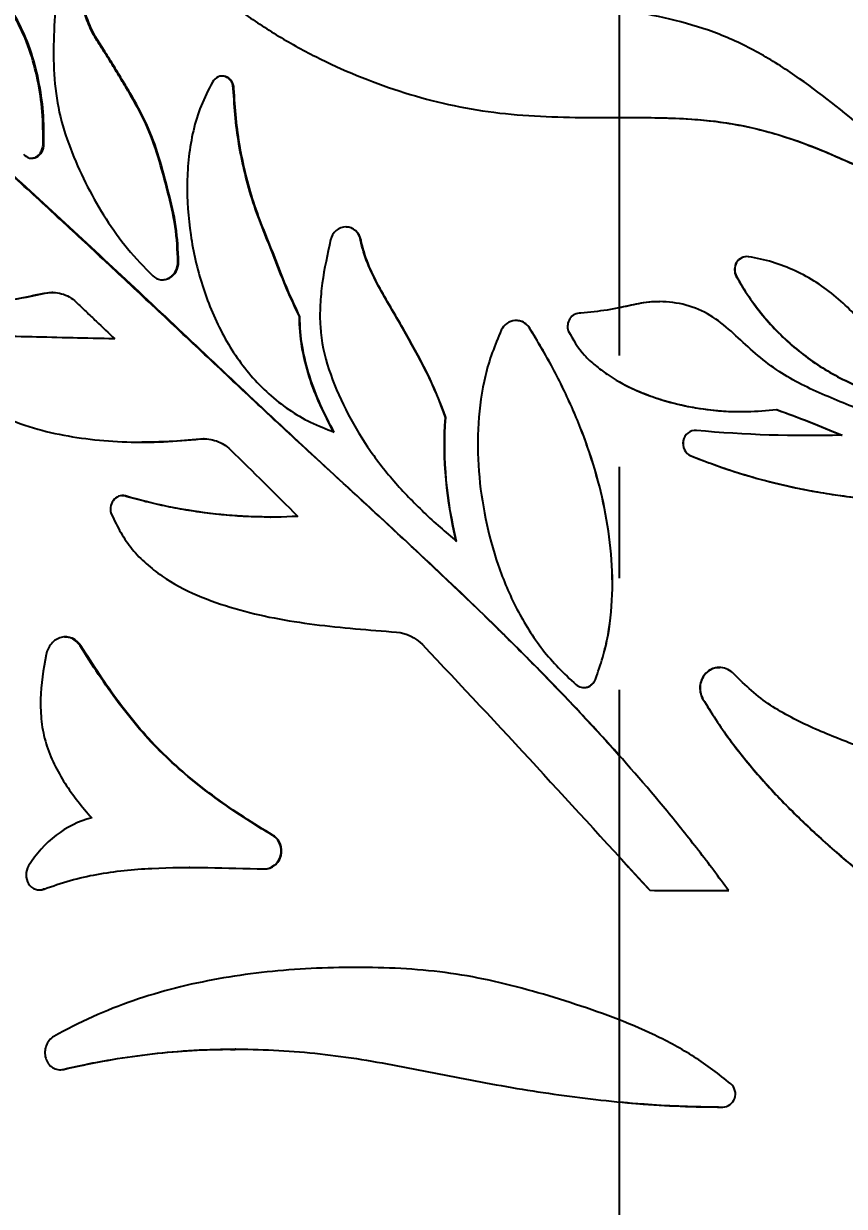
# Model space of a CAD drawing. Header units: millimetres. Extents: x -54 to 586, y 8 to 412.
# Drawn here: x 63.84 to 82.54, y 173.65 to 200.6 of the extents above; entities that cross this region are included whole.
import ezdxf

# ---------------------------------------------------------------- set-up
doc = ezdxf.new("R2010")
doc.units = ezdxf.units.MM
doc.linetypes.add('CENTERX2', pattern=[20.32, 12.7, -2.54, 2.54, -2.54])
doc.layers.add('CENTERLINE', color=4, linetype='CENTERX2')
doc.layers.add('DIMENSIONS', color=2, linetype='Continuous')
doc.layers.add('OUTLINE', color=7, linetype='Continuous', lineweight=25)
doc.styles.add('SLDTEXTSTYLE0', font='TXT', dxfattribs={"width": 0.75})
doc.dimstyles.new('SLDDIMSTYLE7', dxfattribs={"dimtxt": 3.5, "dimasz": 2, "dimexe": 0, "dimexo": 0.0625, "dimgap": 0.875, "dimtad": 1, "dimrnd": 1e-09, "dimzin": 12, "dimdsep": 46, "dimtxsty": 'SLDTEXTSTYLE0', "dimsah": 1, "dimcen": 0, "dimadec": 0, "dimazin": 3, "dimtfac": 1, "dimtofl": 0, "dimtmove": 0, "dimatfit": 3, "dimfxl": 0, "dimfrac": 2, "dimtolj": 1, "dimtzin": 12, "dimarcsym": 0})

# ---------------------------------------------------------------- blocks, each defined once
blk = doc.blocks.new('_D_11')
at = {"layer": 'DIMENSIONS'}
for q in [(32.765, 170.068), (83.16, 165.319)]:
    blk.add_line((43.336, 169.072), q, dxfattribs=at)
blk.add_arc((83.16, 165.319), 40, 171.7551, 174.763, dxfattribs=at)
blk.add_solid([(43.336, 169.072), (41.392, 169.757), (41.298, 168.761)], dxfattribs=at)
at = {"layer": 'DIMENSIONS', "insert": (33.187, 174.555), "char_height": 3.5, "attachment_point": 1, "rotation": 354.6175, "style": 'SLDTEXTSTYLE0'}
blk.add_mtext('R40', dxfattribs=at)

msp = doc.modelspace()

# ---------------------------------------------------------------- linework, layer by layer
at = {"layer": 'CENTERLINE'}
msp.add_line((77.40982, 388.62415), (77.40982, 149.81949), dxfattribs=at)
at = {"layer": 'OUTLINE'}
for p, q in [((68.62912, 199.12749), (68.61541, 199.12749)), ((64.30101, 197.85119), (64.28059, 197.85119)), ((67.3678, 195.1657), (67.35225, 195.1657)), ((64.30854, 194.46083), (64.48285, 194.47691)), ((64.50287, 194.47949), (64.48265, 194.47949)), ((70.13144, 193.9302), (70.12019, 193.9302)), ((75.36888, 193.66258), (75.36573, 193.66258)), ((65.91471, 193.41908), (65.89697, 193.41908)), ((73.45523, 191.62681), (73.44915, 191.62681)), ((67.95251, 191.14239), (67.93774, 191.14239)), ((82.48598, 191.227), (81.67843, 191.21561)), ((82.47819, 191.227), (82.48598, 191.227)), ((79.04268, 190.75427), (79.04519, 190.75427)), ((66.13861, 189.83958), (66.06883, 189.84643)), ((69.46056, 189.35799), (69.47335, 189.35799)), ((79.31407, 185.21345), (79.31696, 185.21345)), ((77.40956, 181.61527), (78.10424, 180.85488)), ((64.30225, 180.88198), (64.28253, 180.88198)), ((78.1032, 180.85488), (78.10424, 180.85488)), ((68.67331, 177.23397), (68.65889, 177.23397)), ((64.68669, 176.76797), (64.73219, 176.77494))]:
    msp.add_line(p, q, dxfattribs=at)
for points, knots in [([(77.40436, 183.92261), (77.39173, 183.93722), (77.0865, 184.29014), (76.46408, 184.95822), (75.53981, 185.9262), (74.53124, 186.93006), (73.44411, 187.97278), (72.2837, 189.05735), (71.12039, 190.12926), (69.96166, 191.19391), (68.81695, 192.25975), (67.68603, 193.32525), (66.56094, 194.38023), (65.44381, 195.42399), (64.33481, 196.45301), (63.24742, 197.45124), (62.18342, 198.41944), (61.14614, 199.36061), (60.12346, 200.28545), (59.11156, 201.19886), (58.11243, 202.0997), (57.12898, 202.98555), (56.16719, 203.85146), (55.54852, 204.40848), (55.2393, 204.68689)], [0, 0, 0, 0, 0.001778, 0.04294951, 0.08410389, 0.12521492, 0.17440964, 0.22363326, 0.27286984, 0.32209817, 0.37129722, 0.42050971, 0.4697558, 0.51900867, 0.56824613, 0.61745114, 0.66481605, 0.71220548, 0.75959224, 0.80695424, 0.85520189, 0.90348147, 0.95175734, 1, 1, 1, 1]), ([(79.90253, 180.84738), (79.67586, 181.15516), (79.44807, 181.4618), (78.98004, 182.06385), (78.74198, 182.36117), (78.01616, 183.24236), (77.51675, 183.81549), (76.49329, 184.9384), (75.96911, 185.48806), (74.90207, 186.56905), (74.35845, 187.10063), (72.71653, 188.66981), (71.60524, 189.68343), (69.41032, 191.70997), (68.33174, 192.7321), (66.20077, 194.74369), (65.14308, 195.72955), (63.56972, 197.17582), (63.04708, 197.65351), (62.01457, 198.59463), (61.50411, 199.05843), (59.99145, 200.43009), (59.00806, 201.3185), (57.09824, 203.04227), (56.17166, 203.8775), (55.27794, 204.68356)], [0, 0, 0, 0, 0.03125, 0.03125, 0.0625, 0.0625, 0.125, 0.125, 0.1875, 0.1875, 0.25, 0.25, 0.375, 0.375, 0.5, 0.5, 0.625, 0.625, 0.6875, 0.6875, 0.75, 0.75, 0.875, 0.875, 1, 1, 1, 1]), ([(64.28059, 197.8512), (64.28065, 198.09838), (64.28034, 198.34551), (64.24174, 198.83353), (64.20601, 199.07484), (64.10774, 199.55298), (64.04406, 199.79085), (63.8872, 200.24432), (63.7918, 200.46047), (63.57076, 200.87354), (63.44628, 201.07116), (63.1953, 201.46443), (63.07119, 201.66183), (62.85846, 202.07541), (62.76644, 202.28979), (62.60754, 202.73208), (62.53974, 202.9595), (62.47215, 203.18694)], [0, 0, 0, 0, 0.125, 0.125, 0.25, 0.25, 0.375, 0.375, 0.5, 0.5, 0.625, 0.625, 0.75, 0.75, 0.875, 0.875, 1, 1, 1, 1]), ([(64.30101, 197.8512), (64.30107, 198.09832), (64.30078, 198.34539), (64.26229, 198.83331), (64.22664, 199.07457), (64.12857, 199.55265), (64.06503, 199.79049), (63.90847, 200.24397), (63.81325, 200.46016), (63.59255, 200.87331), (63.46825, 201.07099), (63.21762, 201.46436), (63.09367, 201.66182), (62.88126, 202.07547), (62.78939, 202.28986), (62.63077, 202.73214), (62.5631, 202.95953), (62.49564, 203.18694)], [0, 0, 0, 0, 0.125, 0.125, 0.25, 0.25, 0.375, 0.375, 0.5, 0.5, 0.625, 0.625, 0.75, 0.75, 0.875, 0.875, 1, 1, 1, 1]), ([(83.15499, 198.06191), (82.62176, 198.50876), (82.08444, 198.95105), (81.23196, 199.54685), (80.94011, 199.73429), (80.33373, 200.07597), (80.01673, 200.23075), (79.03121, 200.6161), (78.34938, 200.76029), (76.98189, 201.02991), (76.29571, 201.15299), (75.25749, 201.2961), (74.91054, 201.33672), (74.21554, 201.39766), (73.86692, 201.41623), (73.17063, 201.44736), (72.82314, 201.46081), (72.13552, 201.51783), (71.79561, 201.56261), (70.7885, 201.7518), (70.13276, 201.94467), (68.84041, 202.39717), (68.2052, 202.65725), (67.57934, 202.9167)], [0, 0, 0, 0, 0.125, 0.125, 0.1875, 0.1875, 0.25, 0.25, 0.375, 0.375, 0.5, 0.5, 0.5625, 0.5625, 0.625, 0.625, 0.6875, 0.6875, 0.75, 0.75, 0.875, 0.875, 1, 1, 1, 1]), ([(67.2146, 202.24048), (67.45485, 202.00021), (67.69803, 201.76279), (68.20948, 201.32121), (68.47402, 201.1116), (69.02072, 200.71417), (69.30291, 200.5264), (69.88511, 200.17235), (70.18609, 200.0056), (71.10949, 199.54051), (71.74394, 199.27965), (73.05147, 198.85641), (73.72508, 198.69571), (74.77235, 198.5502), (75.1258, 198.51832), (75.83204, 198.47729), (76.18608, 198.46822), (77.24949, 198.45766), (77.9603, 198.47516), (79.02015, 198.4327), (79.37234, 198.40676), (80.07294, 198.31273), (80.42114, 198.24235), (81.11321, 198.05325), (81.45836, 197.9353), (82.13352, 197.67368), (82.46406, 197.52644), (82.79362, 197.37824)], [0, 0, 0, 0, 0.0625, 0.0625, 0.125, 0.125, 0.1875, 0.1875, 0.25, 0.25, 0.375, 0.375, 0.5, 0.5, 0.5625, 0.5625, 0.625, 0.625, 0.75, 0.75, 0.8125, 0.8125, 0.875, 0.875, 0.9375, 0.9375, 1, 1, 1, 1]), ([(64.56408, 201.10369), (64.5297, 200.51537), (64.49586, 199.92706), (64.56379, 199.04664), (64.60725, 198.75931), (64.74394, 198.20097), (64.8348, 197.92893), (65.04772, 197.3945), (65.16741, 197.13512), (65.42615, 196.63274), (65.56628, 196.38956), (65.86879, 195.91944), (66.03017, 195.69173), (66.38485, 195.25955), (66.58136, 195.05748), (66.77944, 194.85584)], [0, 0, 0, 0, 0.25, 0.25, 0.375, 0.375, 0.5, 0.5, 0.625, 0.625, 0.75, 0.75, 0.875, 0.875, 1, 1, 1, 1]), ([(67.35225, 195.16571), (67.34195, 195.43897), (67.33097, 195.71213), (67.25047, 196.24952), (67.18602, 196.51481), (67.05137, 197.04166), (66.98004, 197.30376), (66.82321, 197.82329), (66.73118, 198.07727), (66.50614, 198.56459), (66.3761, 198.79939), (66.17254, 199.14425), (66.10336, 199.2582), (65.96586, 199.48654), (65.89745, 199.60088), (65.75846, 199.82778), (65.68698, 199.93968), (65.5426, 200.16226), (65.4707, 200.2744), (65.34631, 200.50917), (65.29623, 200.63199), (65.21254, 200.88505), (65.17786, 201.0148), (65.14315, 201.14453)], [0, 0, 0, 0, 0.125, 0.125, 0.25, 0.25, 0.375, 0.375, 0.5, 0.5, 0.625, 0.625, 0.6875, 0.6875, 0.75, 0.75, 0.8125, 0.8125, 0.875, 0.875, 0.9375, 0.9375, 1, 1, 1, 1]), ([(67.3678, 195.16571), (67.35753, 195.4389), (67.34658, 195.71199), (67.26627, 196.24927), (67.20194, 196.51451), (67.06755, 197.04128), (66.99635, 197.30335), (66.83983, 197.82281), (66.74798, 198.07681), (66.52335, 198.56415), (66.39352, 198.79899), (66.19026, 199.14392), (66.12118, 199.25789), (65.98388, 199.48627), (65.91557, 199.60063), (65.77677, 199.82758), (65.7054, 199.93951), (65.56122, 200.16214), (65.48942, 200.27429), (65.36518, 200.50915), (65.31517, 200.63199), (65.23162, 200.88506), (65.197, 201.01481), (65.16236, 201.14453)], [0, 0, 0, 0, 0.125, 0.125, 0.25, 0.25, 0.375, 0.375, 0.5, 0.5, 0.625, 0.625, 0.6875, 0.6875, 0.75, 0.75, 0.8125, 0.8125, 0.875, 0.875, 0.9375, 0.9375, 1, 1, 1, 1]), ([(68.62912, 199.1275), (68.62661, 199.18791), (68.60784, 199.24635), (68.54171, 199.34279), (68.49316, 199.38067), (68.3837, 199.41492), (68.32207, 199.41108), (68.21545, 199.36381), (68.16988, 199.32135), (68.13895, 199.2694)], [0, 0, 0, 0, 0.25, 0.25, 0.5, 0.5, 0.75, 0.75, 1, 1, 1, 1]), ([(68.13895, 199.2694), (68.04823, 199.09149), (67.95763, 198.91356), (67.80749, 198.54682), (67.75013, 198.35724), (67.66062, 197.96925), (67.62692, 197.76996), (67.58117, 197.37228), (67.56895, 197.17384), (67.55956, 196.57958), (67.58721, 196.18471), (67.70343, 195.39726), (67.79182, 195.01142), (68.02877, 194.26443), (68.17785, 193.89974), (68.54687, 193.2052), (68.7624, 192.88188), (69.14238, 192.43994), (69.28017, 192.29924), (69.5695, 192.03799), (69.72038, 191.91744), (70.0368, 191.69999), (70.20306, 191.60431), (70.55146, 191.43835), (70.73284, 191.36675), (70.91459, 191.29507)], [0, 0, 0, 0, 0.0625, 0.0625, 0.125, 0.125, 0.1875, 0.1875, 0.25, 0.25, 0.375, 0.375, 0.5, 0.5, 0.625, 0.625, 0.75, 0.75, 0.8125, 0.8125, 0.875, 0.875, 0.9375, 0.9375, 1, 1, 1, 1]), ([(68.61541, 199.12749), (68.6106, 199.16312), (68.60096, 199.23443), (68.54463, 199.32592), (68.46644, 199.38544), (68.39772, 199.41108), (68.36076, 199.40668), (68.35372, 199.40584)], [0, 0, 0, 0, 0.24817564, 0.49670552, 0.73309621, 0.9491658, 1, 1, 1, 1]), ([(70.12019, 193.93021), (70.02399, 194.13526), (69.92795, 194.34031), (69.74916, 194.75662), (69.66804, 194.96862), (69.423, 195.6034), (69.23995, 196.01823), (68.95058, 196.87757), (68.83985, 197.31977), (68.71934, 197.9928), (68.68732, 198.21823), (68.64268, 198.6717), (68.62904, 198.8996), (68.61541, 199.1275)], [0, 0, 0, 0, 0.125, 0.125, 0.25, 0.25, 0.5, 0.5, 0.75, 0.75, 0.875, 0.875, 1, 1, 1, 1]), ([(70.13144, 193.93021), (70.03537, 194.13529), (69.93948, 194.34037), (69.76095, 194.75672), (69.67996, 194.96874), (69.4353, 195.60356), (69.25253, 196.01844), (68.96364, 196.87781), (68.85312, 197.31998), (68.73283, 197.99295), (68.70087, 198.21836), (68.65633, 198.67176), (68.64272, 198.89963), (68.62912, 199.1275)], [0, 0, 0, 0, 0.125, 0.125, 0.25, 0.25, 0.5, 0.5, 0.75, 0.75, 0.875, 0.875, 1, 1, 1, 1]), ([(76.98822, 198.46321), (77.18331, 198.4636), (77.62617, 198.46448), (78.31661, 198.46174), (79.00246, 198.43628), (79.62913, 198.37535), (80.19478, 198.28344), (80.75316, 198.15674), (81.37745, 197.96913), (82.06199, 197.70943), (82.55505, 197.48876), (82.802, 197.37824)], [0, 0, 0, 0, 0.09757211, 0.22148835, 0.34532067, 0.44087782, 0.53663282, 0.6323682, 0.72789805, 0.86371748, 1, 1, 1, 1]), ([(63.83819, 197.62561), (63.87445, 197.58238), (63.92213, 197.55219), (64.0272, 197.52899), (64.08388, 197.53695), (64.18262, 197.58791), (64.22502, 197.63083), (64.28262, 197.73249), (64.29876, 197.79152), (64.30101, 197.8512)], [0, 0, 0, 0, 0.25, 0.25, 0.5, 0.5, 0.75, 0.75, 1, 1, 1, 1]), ([(64.00273, 197.53899), (64.02142, 197.53882), (64.06837, 197.53837), (64.1403, 197.5738), (64.20898, 197.63654), (64.25918, 197.72455), (64.27776, 197.80043), (64.28018, 197.84376), (64.28059, 197.85119)], [0, 0, 0, 0, 0.12786835, 0.32121501, 0.5191498, 0.72765653, 0.95330048, 1, 1, 1, 1]), ([(71.52496, 195.67169), (71.50804, 195.75359), (71.46745, 195.82888), (71.3459, 195.93879), (71.26555, 195.97154), (71.10169, 195.97242), (71.0205, 195.94086), (70.8943, 195.83094), (70.85178, 195.75588), (70.8323, 195.67407)], [0, 0, 0, 0, 0.25, 0.25, 0.5, 0.5, 0.75, 0.75, 1, 1, 1, 1]), ([(71.51583, 195.67169), (71.50256, 195.71547), (71.47598, 195.80316), (71.38549, 195.90321), (71.27901, 195.96355), (71.20455, 195.96739), (71.17183, 195.96908)], [0, 0, 0, 0, 0.27360629, 0.54804094, 0.80135696, 1, 1, 1, 1]), ([(58.27484, 195.87902), (58.35389, 195.76024), (58.43328, 195.64152), (58.60335, 195.41846), (58.69516, 195.31565), (58.99429, 195.03722), (59.22241, 194.88424), (59.69433, 194.636), (59.94225, 194.54091), (60.45553, 194.3873), (60.72051, 194.32869), (61.52044, 194.19815), (62.06729, 194.17446), (62.90761, 194.22481), (63.1917, 194.25491), (63.7594, 194.34058), (64.04323, 194.40012), (64.32877, 194.46083)], [0, 0, 0, 0, 0.0625, 0.0625, 0.125, 0.125, 0.25, 0.25, 0.375, 0.375, 0.5, 0.5, 0.75, 0.75, 0.875, 0.875, 1, 1, 1, 1]), ([(70.8323, 195.67407), (70.75993, 195.34732), (70.68839, 195.02045), (70.62082, 194.52543), (70.60434, 194.35971), (70.58754, 194.02635), (70.58727, 193.85746), (70.62061, 193.35592), (70.69127, 193.03454), (70.89737, 192.40895), (71.03173, 192.10284), (71.32784, 191.51529), (71.49206, 191.23216), (71.85706, 190.68969), (72.05872, 190.43094), (72.49155, 189.93219), (72.72145, 189.69316), (73.19929, 189.23628), (73.45018, 189.02003), (73.70244, 188.8046)], [0, 0, 0, 0, 0.125, 0.125, 0.1875, 0.1875, 0.25, 0.25, 0.375, 0.375, 0.5, 0.5, 0.625, 0.625, 0.75, 0.75, 0.875, 0.875, 1, 1, 1, 1]), ([(73.44915, 191.62681), (73.21083, 192.34038), (72.85238, 193.00465), (72.38403, 193.81562), (72.28928, 193.9771), (72.10051, 194.30036), (72.00628, 194.46216), (71.74213, 194.95727), (71.59018, 195.30227), (71.51583, 195.67169)], [0, 0, 0, 0, 0.5, 0.5, 0.625, 0.625, 0.75, 0.75, 1, 1, 1, 1]), ([(73.45523, 191.62681), (73.21732, 192.34028), (72.85944, 193.00458), (72.39178, 193.81563), (72.29717, 193.97712), (72.10868, 194.30041), (72.01459, 194.46223), (71.75084, 194.95737), (71.59917, 195.30236), (71.52496, 195.67169)], [0, 0, 0, 0, 0.5, 0.5, 0.625, 0.625, 0.75, 0.75, 1, 1, 1, 1]), ([(66.77944, 194.85584), (66.83052, 194.80759), (66.89437, 194.77607), (67.03026, 194.75779), (67.10193, 194.77199), (67.22466, 194.84009), (67.27677, 194.89418), (67.34693, 195.02038), (67.36602, 195.09256), (67.3678, 195.16571)], [0, 0, 0, 0, 0.25, 0.25, 0.5, 0.5, 0.75, 0.75, 1, 1, 1, 1]), ([(66.98808, 194.76598), (67.02246, 194.76847), (67.09443, 194.77369), (67.19537, 194.83042), (67.27962, 194.919), (67.33837, 195.03515), (67.34759, 195.12193), (67.35225, 195.1657)], [0, 0, 0, 0, 0.17753942, 0.37172897, 0.5723947, 0.78429212, 1, 1, 1, 1]), ([(80.3552, 195.29189), (80.3008, 195.30016), (80.24525, 195.29107), (80.14785, 195.24242), (80.10693, 195.20307), (80.02433, 195.06297), (80.02322, 194.93994), (80.07578, 194.84305)], [0, 0, 0, 0, 0.25, 0.25, 0.5, 0.5, 1, 1, 1, 1]), ([(80.35977, 195.29189), (80.30533, 195.30015), (80.24974, 195.29109), (80.15224, 195.24253), (80.11122, 195.20321), (80.02841, 195.06313), (80.02725, 194.93996), (80.0799, 194.84305)], [0, 0, 0, 0, 0.25, 0.25, 0.5, 0.5, 1, 1, 1, 1]), ([(83.64095, 192.57876), (83.50042, 192.92712), (83.32268, 193.25251), (82.99895, 193.70544), (82.88067, 193.85152), (82.62778, 194.12599), (82.49387, 194.25388), (82.21141, 194.49135), (82.06291, 194.601), (81.75026, 194.80083), (81.58494, 194.89139), (81.07917, 195.12526), (80.72576, 195.23354), (80.3552, 195.29189)], [0, 0, 0, 0, 0.25, 0.25, 0.375, 0.375, 0.5, 0.5, 0.625, 0.625, 0.75, 0.75, 1, 1, 1, 1]), ([(80.07578, 194.84305), (80.25175, 194.52576), (80.45356, 194.22945), (80.90785, 193.67804), (81.16207, 193.42146), (81.71817, 192.95979), (82.01363, 192.7595), (82.63864, 192.4193), (82.97087, 192.27868), (83.31413, 192.17353)], [0, 0, 0, 0, 0.25, 0.25, 0.5, 0.5, 0.75, 0.75, 1, 1, 1, 1]), ([(80.0799, 194.84305), (80.25624, 194.52559), (80.45846, 194.22918), (80.91361, 193.67765), (81.16831, 193.42103), (81.72527, 192.95946), (82.02115, 192.75924), (82.64699, 192.41917), (82.97962, 192.27862), (83.32322, 192.17353)], [0, 0, 0, 0, 0.25, 0.25, 0.5, 0.5, 0.75, 0.75, 1, 1, 1, 1]), ([(62.12299, 194.19875), (62.2478, 194.19886), (62.54959, 194.19911), (63.06636, 194.24117), (63.67, 194.3286), (64.09566, 194.41675), (64.30854, 194.46083)], [0, 0, 0, 0, 0.17373592, 0.42005973, 0.70995886, 1, 1, 1, 1]), ([(64.32877, 194.46083), (64.45375, 194.48926), (64.58298, 194.48476), (64.82458, 194.41413), (64.93701, 194.34836), (65.03209, 194.25846)], [0, 0, 0, 0, 0.5, 0.5, 1, 1, 1, 1]), ([(65.03209, 194.25846), (65.10841, 194.18586), (65.18482, 194.11319), (65.2613, 194.04044), (65.33779, 193.9677), (65.41436, 193.89488), (65.49101, 193.82199), (65.63198, 193.68793), (65.77323, 193.55363), (65.91471, 193.41908)], [0, 0, 0, 0, 0.00033469696, 0.00033469696, 0.00033469696, 0.0006693939, 0.0006693939, 0.0006693939, 0.00128499419, 0.00128499419, 0.00128499419, 0.00128499419]), ([(104.90799, 174.98841), (104.15679, 176.02729), (103.35599, 177.05848), (102.05722, 178.55462), (101.60796, 179.04498), (100.67145, 180.0028), (100.18312, 180.46886), (99.17361, 181.3742), (98.65218, 181.81542), (97.58337, 182.69235), (97.03632, 183.12861), (95.91815, 183.99985), (95.34592, 184.43477), (94.18055, 185.29674), (93.58739, 185.72406), (91.7743, 186.99152), (90.51982, 187.82004), (88.56542, 189.01512), (87.90313, 189.40455), (86.55216, 190.15747), (85.86322, 190.52054), (84.80545, 191.02072), (84.44839, 191.17976), (83.72458, 191.48107), (83.35768, 191.62323), (82.62398, 191.91261), (82.25667, 192.06007), (81.71658, 192.30339), (81.53905, 192.38962), (81.19435, 192.58261), (81.02716, 192.68934), (80.70396, 192.92483), (80.55016, 193.05406), (80.25066, 193.31994), (80.10542, 193.45849), (79.80697, 193.72472), (79.65277, 193.85058), (79.31177, 194.05463), (79.12244, 194.13541), (78.73398, 194.24112), (78.53326, 194.2682), (78.12715, 194.26843), (77.92785, 194.23869), (77.5321, 194.15606), (77.3351, 194.10807), (76.9361, 194.04558), (76.73487, 194.02557), (76.53367, 194.00543)], [0, 0, 0, 0, 0.125, 0.125, 0.1875, 0.1875, 0.25, 0.25, 0.3125, 0.3125, 0.375, 0.375, 0.4375, 0.4375, 0.5, 0.5, 0.625, 0.625, 0.6875, 0.6875, 0.75, 0.75, 0.78125, 0.78125, 0.8125, 0.8125, 0.84375, 0.84375, 0.859375, 0.859375, 0.875, 0.875, 0.890625, 0.890625, 0.90625, 0.90625, 0.921875, 0.921875, 0.9375, 0.9375, 0.953125, 0.953125, 0.96875, 0.96875, 0.984375, 0.984375, 1, 1, 1, 1]), ([(78.33039, 194.26664), (78.26718, 194.26572), (78.12712, 194.26368), (77.83228, 194.22486), (77.58909, 194.15986), (77.41713, 194.13036), (77.39961, 194.12736)], [0, 0, 0, 0, 0.20094732, 0.44530884, 0.9434731, 1, 1, 1, 1]), ([(70.90461, 191.29507), (70.68274, 191.70076), (70.48522, 192.1211), (70.27476, 192.78346), (70.21828, 193.00954), (70.14092, 193.46534), (70.12101, 193.69624), (70.12019, 193.93021)], [0, 0, 0, 0, 0.5, 0.5, 0.75, 0.75, 1, 1, 1, 1]), ([(70.91459, 191.29507), (70.69302, 191.70084), (70.49581, 192.12124), (70.28571, 192.7836), (70.22933, 193.00966), (70.15212, 193.46542), (70.13225, 193.69629), (70.13144, 193.93021)], [0, 0, 0, 0, 0.5, 0.5, 0.75, 0.75, 1, 1, 1, 1]), ([(75.36888, 193.66258), (75.33315, 193.71922), (75.28363, 193.76623), (75.16735, 193.82851), (75.09997, 193.84357), (74.96656, 193.83403), (74.90224, 193.80983), (74.79415, 193.73175), (74.75074, 193.67845), (74.72165, 193.61784)], [0, 0, 0, 0, 0.25, 0.25, 0.5, 0.5, 0.75, 0.75, 1, 1, 1, 1]), ([(75.36573, 193.66258), (75.33881, 193.69722), (75.28491, 193.76658), (75.172, 193.8292), (75.09145, 193.83481), (75.0549, 193.83735)], [0, 0, 0, 0, 0.352776847, 0.706273035, 1, 1, 1, 1]), ([(76.53367, 194.00543), (76.43549, 194.01289), (76.3383, 193.96127), (76.22963, 193.79939), (76.2174, 193.6937), (76.24893, 193.60086)], [0, 0, 0, 0, 0.5, 0.5, 1, 1, 1, 1]), ([(65.89697, 193.41908), (65.5803, 193.4264), (64.94666, 193.44105), (64.01074, 193.46304), (63.09162, 193.48492), (62.49272, 193.49946), (62.19654, 193.50665)], [0, 0, 0, 0, 0.25080535, 0.5018575, 0.75365561, 1, 1, 1, 1]), ([(74.72165, 193.61784), (74.65054, 193.44797), (74.57935, 193.27811), (74.4538, 192.9343), (74.40083, 192.76002), (74.27336, 192.22959), (74.22255, 191.86772), (74.17457, 191.13106), (74.18045, 190.76586), (74.2385, 190.04127), (74.29025, 189.68165), (74.43653, 188.96737), (74.5321, 188.61069), (74.76877, 187.92074), (74.91002, 187.58606), (75.24704, 186.94097), (75.44257, 186.62638), (75.77822, 186.19241), (75.89866, 186.05522), (76.15374, 185.79316), (76.28751, 185.66752), (76.42136, 185.54186)], [0, 0, 0, 0, 0.0625, 0.0625, 0.125, 0.125, 0.25, 0.25, 0.375, 0.375, 0.5, 0.5, 0.625, 0.625, 0.75, 0.75, 0.875, 0.875, 0.9375, 0.9375, 1, 1, 1, 1]), ([(76.86728, 185.66033), (76.92494, 185.82763), (76.98255, 185.99493), (77.08219, 186.3325), (77.12288, 186.50303), (77.21572, 187.02022), (77.24595, 187.37237), (77.26398, 188.43456), (77.17437, 189.1279), (76.93949, 190.15312), (76.84289, 190.49378), (76.61904, 191.1613), (76.49208, 191.48803), (76.2117, 192.12899), (76.05917, 192.44365), (75.72935, 193.06119), (75.54798, 193.36216), (75.36573, 193.66258)], [0, 0, 0, 0, 0.0625, 0.0625, 0.125, 0.125, 0.25, 0.25, 0.5, 0.5, 0.625, 0.625, 0.75, 0.75, 0.875, 0.875, 1, 1, 1, 1]), ([(76.86811, 185.66033), (76.92567, 185.82763), (76.98319, 185.99493), (77.08268, 186.33249), (77.12331, 186.50301), (77.216, 187.02016), (77.24619, 187.37225), (77.26421, 188.43427), (77.17478, 189.12751), (76.94034, 190.15262), (76.84392, 190.49323), (76.62044, 191.1608), (76.49367, 191.48756), (76.21372, 192.12863), (76.0614, 192.44335), (75.73203, 193.06103), (75.5509, 193.36208), (75.36888, 193.66258)], [0, 0, 0, 0, 0.0625, 0.0625, 0.125, 0.125, 0.25, 0.25, 0.5, 0.5, 0.625, 0.625, 0.75, 0.75, 0.875, 0.875, 1, 1, 1, 1]), ([(76.24893, 193.60086), (76.35611, 193.40519), (76.46521, 193.2109), (76.69161, 192.96508), (76.77608, 192.88887), (76.94978, 192.74667), (77.03927, 192.67969), (77.31496, 192.48992), (77.50925, 192.37973), (77.91793, 192.19047), (78.12892, 192.11111), (78.76694, 191.90878), (79.20568, 191.82451), (79.87755, 191.76491), (80.10105, 191.75699), (80.54703, 191.77009), (80.76954, 191.78995), (80.99185, 191.80979)], [0, 0, 0, 0, 0.125, 0.125, 0.1875, 0.1875, 0.25, 0.25, 0.375, 0.375, 0.5, 0.5, 0.75, 0.75, 0.875, 0.875, 1, 1, 1, 1]), ([(61.96594, 193.05467), (62.10191, 192.80838), (62.2387, 192.56238), (62.50638, 192.25049), (62.60646, 192.15487), (62.81783, 191.98114), (62.92847, 191.90346), (63.27158, 191.69034), (63.51801, 191.57579), (64.02693, 191.39283), (64.28728, 191.32335), (64.81623, 191.20976), (65.08484, 191.16572), (65.63011, 191.10139), (65.90746, 191.08117), (66.46353, 191.06323), (66.7429, 191.06463), (67.30428, 191.08769), (67.58631, 191.11249), (67.86964, 191.13825)], [0, 0, 0, 0, 0.125, 0.125, 0.1875, 0.1875, 0.25, 0.25, 0.375, 0.375, 0.5, 0.5, 0.625, 0.625, 0.75, 0.75, 0.875, 0.875, 1, 1, 1, 1]), ([(77.41058, 192.44222), (77.4165, 192.43846), (77.53989, 192.36021), (77.81665, 192.2355), (78.23644, 192.07018), (78.68748, 191.94014), (79.14661, 191.84434), (79.60939, 191.7842), (79.95279, 191.76171), (80.14001, 191.76709), (80.17326, 191.76804)], [0, 0, 0, 0, 0.00732501, 0.15247893, 0.31497516, 0.47803758, 0.6412126, 0.80386446, 0.96516551, 1, 1, 1, 1]), ([(79.16682, 191.33335), (79.09662, 191.33929), (79.02586, 191.31762), (78.91704, 191.23045), (78.87964, 191.16644), (78.85211, 191.03023), (78.8616, 190.95667), (78.92386, 190.83245), (78.97749, 190.78135), (79.04268, 190.75427)], [0, 0, 0, 0, 0.25, 0.25, 0.5, 0.5, 0.75, 0.75, 1, 1, 1, 1]), ([(79.16952, 191.33335), (79.09927, 191.33929), (79.02847, 191.31767), (78.91946, 191.23058), (78.88195, 191.16657), (78.85432, 191.03029), (78.86382, 190.95666), (78.92622, 190.8324), (78.97994, 190.78133), (79.04519, 190.75427)], [0, 0, 0, 0, 0.25, 0.25, 0.5, 0.5, 0.75, 0.75, 1, 1, 1, 1]), ([(66.53262, 191.07088), (66.73826, 191.07401), (67.17694, 191.0807), (67.61975, 191.11828), (67.85498, 191.13825)], [0, 0, 0, 0, 0.46878038, 1, 1, 1, 1]), ([(67.86964, 191.13825), (67.99301, 191.15061), (68.1176, 191.13473), (68.34746, 191.05174), (68.45421, 190.98422), (68.54432, 190.89704)], [0, 0, 0, 0, 0.5, 0.5, 1, 1, 1, 1]), ([(79.04268, 190.75427), (79.29089, 190.65813), (79.53903, 190.56225), (80.04113, 190.38983), (80.29472, 190.31209), (81.06144, 190.09924), (81.57972, 189.98468), (82.6194, 189.81728), (83.14412, 189.76349), (83.9261, 189.72633), (84.18607, 189.72203), (84.70462, 189.73203), (84.9632, 189.7451), (85.22112, 189.75817)], [0, 0, 0, 0, 0.125, 0.125, 0.25, 0.25, 0.5, 0.5, 0.75, 0.75, 0.875, 0.875, 1, 1, 1, 1]), ([(79.04519, 190.75427), (79.20076, 190.69431), (79.51187, 190.5744), (79.98439, 190.40854), (80.46414, 190.26364), (80.95989, 190.13192), (81.47046, 190.01519), (81.99663, 189.91559), (82.52622, 189.83673), (83.0623, 189.77735), (83.60224, 189.73993), (83.99804, 189.72241), (84.21126, 189.72635), (84.24419, 189.72696)], [0, 0, 0, 0, 0.0930954, 0.18616992, 0.27973406, 0.37330186, 0.47336255, 0.57342167, 0.67420752, 0.77499471, 0.87808682, 0.98117216, 1, 1, 1, 1]), ([(66.15586, 189.83957), (66.10519, 189.85402), (66.05115, 189.85126), (65.9522, 189.81292), (65.90823, 189.77736), (65.81308, 189.64332), (65.79974, 189.51787), (65.84097, 189.41598)], [0, 0, 0, 0, 0.25, 0.25, 0.5, 0.5, 1, 1, 1, 1]), ([(69.46123, 189.35996), (69.33567, 189.36038), (69.04387, 189.36138), (68.58921, 189.38846), (68.09411, 189.4365), (67.59995, 189.5061), (67.10691, 189.59682), (66.61858, 189.7062), (66.29869, 189.79509), (66.13861, 189.83958)], [0, 0, 0, 0, 0.109978353, 0.255602154, 0.401229233, 0.550249663, 0.699547805, 0.849647837, 1, 1, 1, 1]), ([(70.0862, 189.37487), (69.41015, 189.3375), (68.74251, 189.36282), (67.4245, 189.52338), (66.78037, 189.65813), (66.15586, 189.83957)], [0, 0, 0, 0, 0.5, 0.5, 1, 1, 1, 1]), ([(65.84097, 189.41598), (65.90929, 189.27668), (65.97775, 189.1374), (66.1302, 188.87081), (66.21569, 188.74467), (66.40979, 188.5101), (66.51814, 188.40012), (66.747, 188.19581), (66.8669, 188.10203), (67.24157, 187.84323), (67.51383, 187.70037), (68.07389, 187.45857), (68.3613, 187.3594), (69.23922, 187.10347), (69.84938, 186.99315), (71.08432, 186.83534), (71.7089, 186.78686), (72.337, 186.73721)], [0, 0, 0, 0, 0.0625, 0.0625, 0.125, 0.125, 0.1875, 0.1875, 0.25, 0.25, 0.375, 0.375, 0.5, 0.5, 0.75, 0.75, 1, 1, 1, 1]), ([(65.14302, 186.42526), (65.0944, 186.50222), (65.02623, 186.56298), (64.86724, 186.63149), (64.77647, 186.63843), (64.60818, 186.59432), (64.52939, 186.54323), (64.41026, 186.40508), (64.36947, 186.31846), (64.35052, 186.22599)], [0, 0, 0, 0, 0.25, 0.25, 0.5, 0.5, 0.75, 0.75, 1, 1, 1, 1]), ([(65.12435, 186.42526), (65.09235, 186.4668), (65.02826, 186.54997), (64.89975, 186.61962), (64.81078, 186.62316), (64.77251, 186.62468)], [0, 0, 0, 0, 0.36237979, 0.72570373, 1, 1, 1, 1]), ([(64.35052, 186.22599), (64.28306, 185.88775), (64.23444, 185.54893), (64.22072, 185.03894), (64.22609, 184.86865), (64.26554, 184.52721), (64.3011, 184.35722), (64.39941, 184.03443), (64.46185, 183.87904), (64.6074, 183.57746), (64.69098, 183.43084), (64.96113, 183.01067), (65.16808, 182.7531), (65.3899, 182.50727)], [0, 0, 0, 0, 0.25, 0.25, 0.375, 0.375, 0.5, 0.5, 0.625, 0.625, 0.75, 0.75, 1, 1, 1, 1]), ([(69.51277, 182.10515), (69.28873, 182.241), (69.0655, 182.37694), (68.62846, 182.66127), (68.41412, 182.80885), (67.78415, 183.26889), (67.3829, 183.59934), (66.8267, 184.14179), (66.6485, 184.3315), (66.30965, 184.72441), (66.14887, 184.9275), (65.68488, 185.55072), (65.402, 185.98653), (65.12435, 186.42526)], [0, 0, 0, 0, 0.125, 0.125, 0.25, 0.25, 0.5, 0.5, 0.625, 0.625, 0.75, 0.75, 1, 1, 1, 1]), ([(69.52466, 182.10515), (69.3009, 182.24104), (69.07794, 182.37703), (68.64146, 182.66144), (68.4274, 182.80905), (67.79828, 183.2692), (67.39761, 183.59971), (66.8423, 184.14221), (66.66441, 184.33192), (66.32613, 184.72481), (66.16564, 184.92787), (65.70248, 185.55098), (65.42014, 185.98666), (65.14302, 186.42526)], [0, 0, 0, 0, 0.125, 0.125, 0.25, 0.25, 0.5, 0.5, 0.625, 0.625, 0.75, 0.75, 1, 1, 1, 1]), ([(72.92584, 186.45225), (73.79459, 185.53465), (74.66099, 184.60814), (76.38547, 182.73894), (77.24396, 181.79782), (78.1032, 180.85488)], [0, 0, 0, 0, 0.5, 0.5, 1, 1, 1, 1]), ([(80.02161, 185.78429), (79.94498, 185.86842), (79.83806, 185.92247), (79.6136, 185.93887), (79.49895, 185.9001), (79.32806, 185.75554), (79.27054, 185.6503), (79.23529, 185.42858), (79.25696, 185.31179), (79.31407, 185.21346)], [0, 0, 0, 0, 0.25, 0.25, 0.5, 0.5, 0.75, 0.75, 1, 1, 1, 1]), ([(79.69829, 185.92566), (79.67028, 185.92647), (79.59385, 185.9287), (79.47517, 185.87774), (79.35975, 185.78351), (79.2781, 185.65074), (79.24203, 185.49416), (79.25553, 185.34022), (79.29825, 185.25207), (79.31696, 185.21345)], [0, 0, 0, 0, 0.08536747, 0.2328863, 0.38302784, 0.53867065, 0.7016803, 0.86932159, 1, 1, 1, 1]), ([(93.75468, 176.22307), (93.67197, 176.38455), (93.58911, 176.546), (93.41745, 176.86371), (93.32794, 177.01932), (93.04965, 177.47768), (92.85269, 177.77343), (92.22834, 178.6326), (91.76738, 179.16787), (91.01135, 179.91981), (90.74966, 180.16114), (90.21206, 180.6176), (89.93522, 180.83361), (89.36456, 181.24025), (89.07061, 181.43066), (88.46398, 181.78383), (88.15097, 181.94605), (87.51122, 182.25228), (87.18409, 182.39625), (86.52581, 182.67506), (86.19399, 182.80995), (85.52779, 183.07835), (85.19349, 183.21211), (84.52431, 183.48347), (84.1891, 183.6202), (83.51459, 183.88823), (83.17421, 184.01666), (82.49193, 184.27501), (82.14979, 184.40646), (81.48188, 184.70858), (81.15741, 184.87445), (80.70397, 185.17388), (80.55982, 185.28431), (80.28512, 185.52577), (80.15337, 185.65499), (80.02161, 185.78429)], [0, 0, 0, 0, 0.03125, 0.03125, 0.0625, 0.0625, 0.125, 0.125, 0.25, 0.25, 0.3125, 0.3125, 0.375, 0.375, 0.4375, 0.4375, 0.5, 0.5, 0.5625, 0.5625, 0.625, 0.625, 0.6875, 0.6875, 0.75, 0.75, 0.8125, 0.8125, 0.875, 0.875, 0.9375, 0.9375, 0.96875, 0.96875, 1, 1, 1, 1]), ([(76.42136, 185.54186), (76.49043, 185.48262), (76.5874, 185.4599), (76.76229, 185.50751), (76.83409, 185.57594), (76.86811, 185.66033)], [0, 0, 0, 0, 0.5, 0.5, 1, 1, 1, 1]), ([(76.60624, 185.47595), (76.63325, 185.47799), (76.69114, 185.48234), (76.77096, 185.52647), (76.83273, 185.5885), (76.85681, 185.63856), (76.86728, 185.66033)], [0, 0, 0, 0, 0.23773367, 0.50961208, 0.78672125, 1, 1, 1, 1]), ([(79.31407, 185.21346), (79.41051, 185.05676), (79.50705, 184.90015), (79.70727, 184.59294), (79.81181, 184.44307), (80.13652, 184.00278), (80.36567, 183.71995), (80.84517, 183.17216), (81.09569, 182.90736), (81.61297, 182.39152), (81.88016, 182.13953), (82.42459, 181.65136), (82.70207, 181.41595), (83.27465, 180.97337), (83.57013, 180.76681), (84.18176, 180.38696), (84.49752, 180.2131), (85.14593, 179.89329), (85.47865, 179.7476), (86.48477, 179.35318), (87.17082, 179.14505), (88.50506, 178.66798), (89.15231, 178.39607), (90.40466, 177.77482), (91.01003, 177.42618), (91.88409, 176.83525), (92.17053, 176.62735), (92.72486, 176.19086), (92.99062, 175.95734), (93.25399, 175.7224)], [0, 0, 0, 0, 0.03125, 0.03125, 0.0625, 0.0625, 0.125, 0.125, 0.1875, 0.1875, 0.25, 0.25, 0.3125, 0.3125, 0.375, 0.375, 0.4375, 0.4375, 0.5, 0.5, 0.625, 0.625, 0.75, 0.75, 0.875, 0.875, 0.9375, 0.9375, 1, 1, 1, 1]), ([(79.31696, 185.21346), (79.41361, 185.05667), (79.51034, 184.89995), (79.711, 184.59258), (79.81576, 184.44263), (80.14114, 184.00214), (80.37076, 183.7192), (80.85121, 183.17124), (81.10221, 182.90637), (81.62046, 182.39042), (81.88814, 182.13838), (82.43351, 181.65018), (82.71147, 181.41477), (83.28501, 180.97226), (83.58097, 180.76575), (84.19355, 180.38604), (84.50978, 180.21225), (85.1591, 179.89259), (85.49224, 179.74698), (86.49961, 179.35278), (87.18642, 179.14473), (88.52219, 178.66777), (89.17022, 178.39592), (90.42415, 177.77478), (91.03032, 177.42619), (91.9056, 176.83531), (92.19246, 176.62742), (92.74762, 176.19092), (93.0138, 175.95737), (93.27759, 175.7224)], [0, 0, 0, 0, 0.03125, 0.03125, 0.0625, 0.0625, 0.125, 0.125, 0.1875, 0.1875, 0.25, 0.25, 0.3125, 0.3125, 0.375, 0.375, 0.4375, 0.4375, 0.5, 0.5, 0.625, 0.625, 0.75, 0.75, 0.875, 0.875, 0.9375, 0.9375, 1, 1, 1, 1]), ([(65.3899, 182.50727), (65.09498, 182.43427), (64.81772, 182.29403), (64.3328, 181.92144), (64.11994, 181.6855), (63.95218, 181.41544)], [0, 0, 0, 0, 0.5, 0.5, 1, 1, 1, 1]), ([(69.30764, 181.34081), (69.39484, 181.339), (69.48085, 181.36911), (69.61886, 181.48059), (69.66819, 181.55905), (69.7131, 181.73242), (69.70838, 181.82422), (69.64519, 181.98998), (69.58747, 182.05991), (69.51277, 182.10515)], [0, 0, 0, 0, 0.25, 0.25, 0.5, 0.5, 0.75, 0.75, 1, 1, 1, 1]), ([(69.31983, 181.34081), (69.40697, 181.339), (69.49294, 181.36919), (69.63071, 181.48074), (69.67992, 181.55926), (69.72468, 181.7325), (69.71997, 181.82424), (69.65689, 181.98996), (69.59929, 182.05989), (69.52466, 182.10515)], [0, 0, 0, 0, 0.25, 0.25, 0.5, 0.5, 0.75, 0.75, 1, 1, 1, 1]), ([(63.95218, 181.41544), (63.9144, 181.35366), (63.8947, 181.28126), (63.89358, 181.13626), (63.91285, 181.0636), (63.98668, 180.94632), (64.04239, 180.90089), (64.16791, 180.85681), (64.23795, 180.85746), (64.30225, 180.88199)], [0, 0, 0, 0, 0.25, 0.25, 0.5, 0.5, 0.75, 0.75, 1, 1, 1, 1]), ([(64.30225, 180.88199), (64.49857, 180.95064), (64.69561, 181.0193), (65.09623, 181.13555), (65.30055, 181.18128), (65.91781, 181.29132), (66.33648, 181.33392), (67.17974, 181.37702), (67.60471, 181.37854), (68.45889, 181.36543), (68.88821, 181.35248), (69.31983, 181.34081)], [0, 0, 0, 0, 0.125, 0.125, 0.25, 0.25, 0.5, 0.5, 0.75, 0.75, 1, 1, 1, 1]), ([(67.62608, 181.37523), (67.62204, 181.37523), (67.61723, 181.37523), (67.61229, 181.37523), (67.61151, 181.37523)], [0, 0, 0, 0, 0.84237752, 1, 1, 1, 1]), ([(64.18065, 180.86661), (64.20659, 180.8668), (64.24127, 180.86705), (64.27422, 180.87898), (64.28253, 180.88198)], [0, 0, 0, 0, 0.74769723, 1, 1, 1, 1]), ([(79.95114, 176.44699), (79.68, 176.66261), (79.4078, 176.87635), (78.82942, 177.24367), (78.52755, 177.40488), (77.59999, 177.84964), (76.94501, 178.08514), (75.64052, 178.50585), (74.9856, 178.69427), (73.6585, 178.96909), (72.98443, 179.0463), (71.9624, 179.09379), (71.61901, 179.09912), (70.93717, 179.09424), (70.59837, 179.08411), (69.58861, 179.02702), (68.92424, 178.95392), (67.94202, 178.77777), (67.61701, 178.70798), (66.97203, 178.54306), (66.65089, 178.44749), (66.02202, 178.23002), (65.71355, 178.10925), (65.11008, 177.83836), (64.81726, 177.68209), (64.52653, 177.52384)], [0, 0, 0, 0, 0.0625, 0.0625, 0.125, 0.125, 0.25, 0.25, 0.375, 0.375, 0.5, 0.5, 0.5625, 0.5625, 0.625, 0.625, 0.75, 0.75, 0.8125, 0.8125, 0.875, 0.875, 0.9375, 0.9375, 1, 1, 1, 1]), ([(64.52653, 177.52384), (64.44733, 177.47817), (64.38511, 177.4026), (64.31818, 177.2243), (64.31411, 177.12401), (64.36604, 176.94418), (64.42237, 176.86537), (64.57146, 176.76988), (64.66359, 176.75444), (64.75108, 176.77494)], [0, 0, 0, 0, 0.25, 0.25, 0.5, 0.5, 0.75, 0.75, 1, 1, 1, 1]), ([(64.73219, 176.77494), (65.03093, 176.83948), (65.62857, 176.96858), (66.54439, 177.11108), (67.48256, 177.20125), (68.18895, 177.23861), (68.58642, 177.23073), (68.65882, 177.22929)], [0, 0, 0, 0, 0.23478122, 0.46969194, 0.70437539, 0.94615278, 1, 1, 1, 1]), ([(64.75108, 176.77494), (65.04618, 176.84262), (65.34261, 176.90948), (65.93907, 177.01866), (66.23897, 177.06398), (67.14353, 177.17773), (67.75314, 177.22075), (68.98568, 177.242), (69.60861, 177.22021), (70.55333, 177.13611), (70.86892, 177.0993), (71.49739, 177.00985), (71.81089, 176.95709), (72.75121, 176.7862), (73.3778, 176.65534), (74.64013, 176.41424), (75.27715, 176.30475), (76.55303, 176.12078), (77.19271, 176.04623), (78.15566, 175.96912), (78.47713, 175.9484), (79.1216, 175.92252), (79.44476, 175.91928), (79.76799, 175.91639)], [0, 0, 0, 0, 0.0625, 0.0625, 0.125, 0.125, 0.25, 0.25, 0.375, 0.375, 0.4375, 0.4375, 0.5, 0.5, 0.625, 0.625, 0.75, 0.75, 0.875, 0.875, 0.9375, 0.9375, 1, 1, 1, 1]), ([(79.76799, 175.91639), (79.82896, 175.91675), (79.88809, 175.9368), (79.98532, 176.00859), (80.02202, 176.05972), (80.06039, 176.17378), (80.06203, 176.2372), (80.03035, 176.3533), (79.9972, 176.40688), (79.95114, 176.44699)], [0, 0, 0, 0, 0.25, 0.25, 0.5, 0.5, 0.75, 0.75, 1, 1, 1, 1]), ([(77.41049, 176.03301), (77.66066, 176.01134), (78.17873, 175.96645), (78.96664, 175.92938), (79.50325, 175.92073), (79.77151, 175.9164)], [0, 0, 0, 0, 0.31832522, 0.65921627, 1, 1, 1, 1])]:
    msp.add_open_spline(points, degree=3, knots=knots, dxfattribs=at)
for points in [[(65.91471, 193.41908), (64.64228, 193.44844), (63.40108, 193.47778), (62.19938, 193.50715)], [(73.69677, 188.8046), (73.47422, 189.72623), (73.3773, 190.6787), (73.44915, 191.62681)], [(73.70244, 188.8046), (73.48022, 189.72628), (73.38348, 190.67872), (73.45523, 191.62681)], [(80.99185, 191.80979), (81.4936, 191.62939), (81.98912, 191.43443), (82.47819, 191.227)], [(80.99736, 191.80979), (81.49986, 191.62939), (81.99615, 191.43443), (82.48598, 191.227)], [(82.47819, 191.227), (81.38069, 191.1931), (80.27249, 191.22874), (79.16682, 191.33335)], [(68.54432, 190.89704), (69.05954, 190.39558), (69.57402, 189.88841), (70.0862, 189.37487)], [(72.337, 186.73721), (72.56054, 186.71915), (72.77063, 186.61475), (72.92584, 186.45225)], [(78.1032, 180.85488), (78.70362, 180.85238), (79.30365, 180.84988), (79.90253, 180.84738)], [(78.10424, 180.85488), (78.70557, 180.85238), (79.3065, 180.84988), (79.90628, 180.84738)]]:
    msp.add_open_spline(points, degree=3, dxfattribs=at)

# ---------------------------------------------------------------- dimensions: what is measured, and where the dimension line sits
at = {"layer": 'DIMENSIONS'}
dim = msp.add_radius_dim(center=(83.15982, 165.31949), mpoint=(43.3362, 169.07168), dimstyle='SLDDIMSTYLE7', dxfattribs=at)
dim.commit()
dim.dimension.update_dxf_attribs({"geometry": '_D_11', "text_midpoint": (36.66812, 169.69996), "dimtype": 164})

doc.saveas('drawing.dxf')
